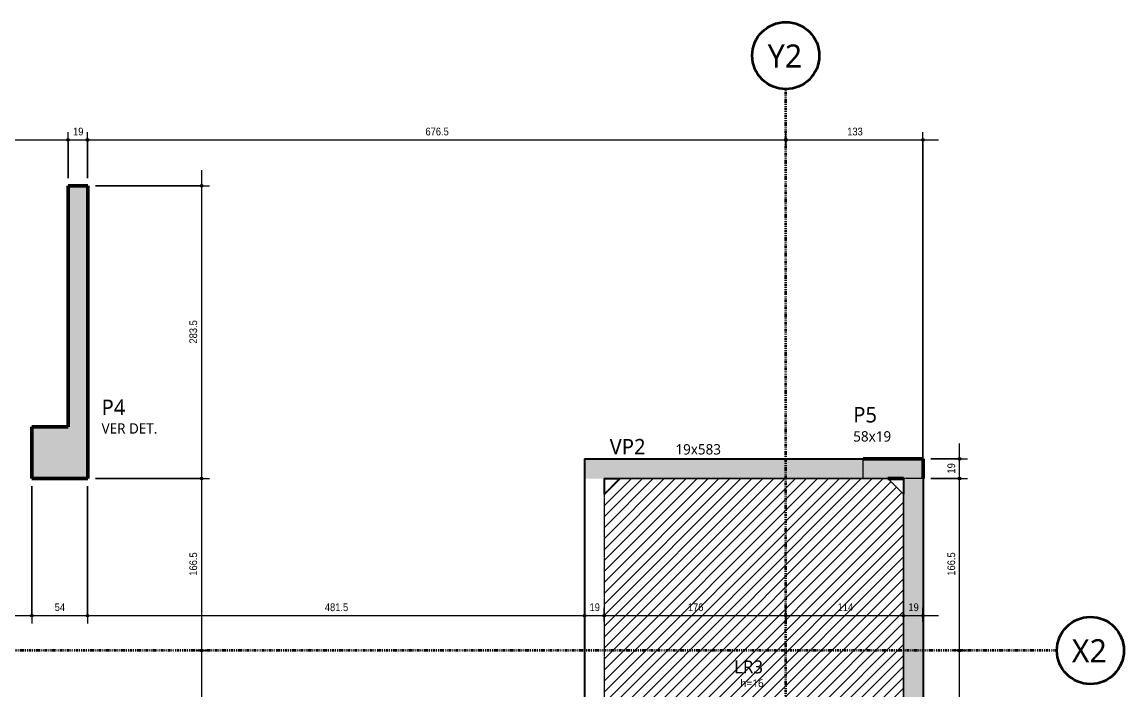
# Model space of a CAD drawing. Header units: centimetres. Extents: x -1095 to 23421, y -520 to 84300.
# Drawn here: x 5810 to 6877, y 186 to 832 of the extents above; entities that cross this region are included whole.
import ezdxf

# ---------------------------------------------------------------- set-up
doc = ezdxf.new("R2010")
doc.units = ezdxf.units.CM
doc.linetypes.add('Dash dot', pattern=[1.5875, 0.635, -0.47625, 0, -0.47625])
doc.linetypes.add('Traço', pattern=[0.635, 0.3175, -0.3175])
for name, color, linetype, lineweight in [('A-ANNO-DIMS', 7, 'Continuous', 9), ('A-ANNO-DIMS-50', 7, 'Continuous', 9), ('A-FLOR', 7, 'Continuous', 9), ('A-FLOR-IDEN', 7, 'Continuous', 9), ('S-BEAM', 7, 'Continuous', 9), ('S-BEAM-IDEN', 7, 'Continuous', 9), ('S-COLS', 7, 'Continuous', 9), ('S-COLS-HDLN', 7, 'Traço', 18), ('S-COLS-IDEN', 7, 'Continuous', 9), ('S-GRID', 7, 'Continuous', 9), ('S-GRID-IDEN', 7, 'Continuous', 9)]:
    doc.layers.add(name, color=color, linetype=linetype, lineweight=lineweight)
doc.layers.add('G-ANNO-NPLT', color=7, linetype='Traço', lineweight=9, true_color=0x007f00, plot=False)
doc.styles.add('Fira Sans_1', font='', dxfattribs={"width": 0.9, "height": 7.5})
doc.styles.add('Gadugi', font='gadugi.ttf', dxfattribs={"height": 15})
doc.styles.add('Gadugi_1', font='gadugi.ttf', dxfattribs={"height": 10})
doc.styles.add('Gadugi_2', font='gadugi.ttf', dxfattribs={"height": 7.5})
doc.styles.add('Gadugi_3', font='gadugi.ttf', dxfattribs={"height": 12.5})
doc.styles.add('Gadugi_4', font='gadugi.ttf', dxfattribs={"height": 0.2})
doc.styles.add('Gadugi_5', font='gadugi.ttf', dxfattribs={"height": 22.5})
doc.styles.get('Fira Sans_1').set_extended_font_data('Fira Sans')
doc.dimstyles.new('PED_R80_1_5mm_ACIMA_As_ESQ__R00', dxfattribs={"dimscale": 30.48, "dimtxt": 10.229846, "dimasz": 0.328084, "dimexe": 0.246063, "dimexo": 0.246063, "dimgap": 0.049213, "dimtad": 1, "dimdec": 1, "dimrnd": 0.5, "dimdsep": 46, "dimtxsty": 'Fira Sans_1', "dimblk1": 'DOTSMALL', "dimblk2": 'DOTSMALL', "dimsah": 1, "dimcen": 0.09, "dimdle": 0.492126, "dimazin": 0, "dimtfac": 1, "dimtdec": 4, "dimtix": 1, "dimtmove": 0, "dimatfit": 3, "dimfxl": 1, "dimtvp": 1, "dimtolj": 1, "dimtzin": 0, "dimarcsym": 2})

# ---------------------------------------------------------------- blocks, each defined once
blk = doc.blocks.new('PED_TAG_PILAR_R03 - PILAR VER DET_-2523782-PL500 - PRÉ-FORMA DA MESA')
at = {"layer": 'S-COLS-IDEN', "insert": (0.115, -0.625), "char_height": 0.2, "width": 1.37089, "attachment_point": 1, "style": 'Gadugi_4'}
blk.add_mtext('VER DET.', dxfattribs=at)
blk = doc.blocks.new('Eixo - Y2-2173031-PL500 - PRÉ-FORMA DA MESA')
at = {"layer": 'S-GRID-IDEN', "color": 40, "lineweight": 35, "true_color": 0xffc000}
blk.add_circle((0, 0), 0.65, dxfattribs=at)
blk = doc.blocks.new('Eixo - X2-2173052-PL500 - PRÉ-FORMA DA MESA')
at = {"layer": 'S-GRID-IDEN', "color": 114, "lineweight": 35, "true_color": 0x00b050}
blk.add_circle((0, 0), 0.65, dxfattribs=at)
blk = doc.blocks.new('DIMBLOCK109-PL500 - PRÉ-FORMA DA MESA')
at = {"layer": 'A-ANNO-DIMS-50', "true_color": 0x000032}
h = blk.add_hatch(color=178, dxfattribs=at)
edge = h.paths.add_edge_path(flags=0)
edge.add_arc((5483.2, 718.3), 1.25, 0, 360)
h = blk.add_hatch(color=178, dxfattribs=at)
edge = h.paths.add_edge_path(flags=0)
edge.add_arc((5854.2, 718.3), 1.25, 0, 360)
at = {"layer": 'A-ANNO-DIMS-50', "color": 178, "true_color": 0x000032}
for p, q in [((5483.2, 681.3), (5483.2, 725.8)), ((5483.2, 718.3), (5854.2, 718.3)), ((5483.2, 718.3), (5483.2, 681.3)), ((5854.2, 681.3), (5854.2, 725.8)), ((5854.2, 718.3), (5854.2, 681.3))]:
    blk.add_line(p, q, dxfattribs=at)
for centre in [(5483.2, 718.3), (5854.2, 718.3)]:
    blk.add_circle(centre, 1.25, dxfattribs=at)
at = {"layer": 'A-ANNO-DIMS-50', "color": 0, "insert": (5662.1, 730.1), "char_height": 7.5, "width": 16.053, "attachment_point": 1, "line_spacing_factor": 1.049215, "style": 'Fira Sans_1'}
blk.add_mtext('371', dxfattribs=at)
blk = doc.blocks.new('_DotSmall')
at = {"color": 0, "linetype": 'ByBlock', "const_width": 0.5}
blk.add_lwpolyline([(-0.0625, 0, 1), (0.0625, 0, 1)], format="xyb", close=True, dxfattribs=at)
blk = doc.blocks.new('DIMBLOCK110-PL500 - PRÉ-FORMA DA MESA')
at = {"layer": 'A-ANNO-DIMS-50', "true_color": 0x000032}
h = blk.add_hatch(color=178, dxfattribs=at)
edge = h.paths.add_edge_path(flags=0)
edge.add_arc((5854.2, 718.3), 1.25, 0, 360)
h = blk.add_hatch(color=178, dxfattribs=at)
edge = h.paths.add_edge_path(flags=0)
edge.add_arc((5873.2, 718.3), 1.25, 0, 360)
at = {"layer": 'A-ANNO-DIMS-50', "color": 178, "true_color": 0x000032}
for p, q in [((5854.2, 681.3), (5854.2, 725.8)), ((5854.2, 718.3), (5873.2, 718.3)), ((5854.2, 718.3), (5854.2, 681.3)), ((5873.2, 681.3), (5873.2, 725.8)), ((5873.2, 718.3), (5873.2, 681.3))]:
    blk.add_line(p, q, dxfattribs=at)
for centre in [(5854.2, 718.3), (5873.2, 718.3)]:
    blk.add_circle(centre, 1.25, dxfattribs=at)
at = {"layer": 'A-ANNO-DIMS-50', "color": 0, "insert": (5859.1, 730.1), "char_height": 7.5, "width": 11.174, "attachment_point": 1, "line_spacing_factor": 1.049215, "style": 'Fira Sans_1'}
blk.add_mtext('19', dxfattribs=at)
blk = doc.blocks.new('DIMBLOCK111-PL500 - PRÉ-FORMA DA MESA')
at = {"layer": 'A-ANNO-DIMS-50', "true_color": 0x000032}
h = blk.add_hatch(color=178, dxfattribs=at)
edge = h.paths.add_edge_path(flags=0)
edge.add_arc((5873.2, 718.3), 1.25, 0, 360)
h = blk.add_hatch(color=178, dxfattribs=at)
edge = h.paths.add_edge_path(flags=0)
edge.add_arc((6549.7, 718.3), 1.25, 0, 360)
at = {"layer": 'A-ANNO-DIMS-50', "color": 178, "true_color": 0x000032}
for p, q in [((5873.2, 681.3), (5873.2, 725.8)), ((5873.2, 718.3), (6549.7, 718.3)), ((5873.2, 718.3), (5873.2, 681.3)), ((6549.7, 712.5), (6549.7, 725.8)), ((6549.7, 718.3), (6549.7, 712.5))]:
    blk.add_line(p, q, dxfattribs=at)
for centre in [(5873.2, 718.3), (6549.7, 718.3)]:
    blk.add_circle(centre, 1.25, dxfattribs=at)
at = {"layer": 'A-ANNO-DIMS-50', "color": 0, "insert": (6200.6, 730.1), "char_height": 7.5, "width": 26.125, "attachment_point": 1, "line_spacing_factor": 1.049215, "style": 'Fira Sans_1'}
blk.add_mtext('676.5', dxfattribs=at)
blk = doc.blocks.new('DIMBLOCK112-PL500 - PRÉ-FORMA DA MESA')
at = {"layer": 'A-ANNO-DIMS-50', "true_color": 0x000032}
h = blk.add_hatch(color=178, dxfattribs=at)
edge = h.paths.add_edge_path(flags=0)
edge.add_arc((6549.7, 718.3), 1.25, 0, 360)
h = blk.add_hatch(color=178, dxfattribs=at)
edge = h.paths.add_edge_path(flags=0)
edge.add_arc((6682.7, 718.3), 1.25, 0, 360)
at = {"layer": 'A-ANNO-DIMS-50', "color": 178, "true_color": 0x000032}
for p, q in [((6549.7, 712.5), (6549.7, 725.8)), ((6549.7, 718.3), (6697.7, 718.3)), ((6549.7, 718.3), (6549.7, 712.5)), ((6682.7, 397.8), (6682.7, 725.8)), ((6682.7, 718.3), (6682.7, 397.8))]:
    blk.add_line(p, q, dxfattribs=at)
for centre in [(6549.7, 718.3), (6682.7, 718.3)]:
    blk.add_circle(centre, 1.25, dxfattribs=at)
at = {"layer": 'A-ANNO-DIMS-50', "color": 0, "insert": (6609.3, 730.1), "char_height": 7.5, "width": 16.683, "attachment_point": 1, "line_spacing_factor": 1.049215, "style": 'Fira Sans_1'}
blk.add_mtext('133', dxfattribs=at)
blk = doc.blocks.new('DIMBLOCK124-PL500 - PRÉ-FORMA DA MESA')
at = {"layer": 'A-ANNO-DIMS-50', "true_color": 0x000032}
h = blk.add_hatch(color=178, dxfattribs=at)
edge = h.paths.add_edge_path(flags=0)
edge.add_arc((5667.2, 257.5), 1.25, 0, 360)
h = blk.add_hatch(color=178, dxfattribs=at)
edge = h.paths.add_edge_path(flags=0)
edge.add_arc((5819.2, 257.5), 1.25, 0, 360)
at = {"layer": 'A-ANNO-DIMS-50', "color": 178, "true_color": 0x000032}
for p, q in [((5819.2, 382.8), (5819.2, 250)), ((5819.2, 257.5), (5819.2, 382.8)), ((5667.2, 251.8), (5667.2, 265)), ((5667.2, 257.5), (5819.2, 257.5)), ((5667.2, 257.5), (5667.2, 251.8))]:
    blk.add_line(p, q, dxfattribs=at)
for centre in [(5667.2, 257.5), (5819.2, 257.5)]:
    blk.add_circle(centre, 1.25, dxfattribs=at)
at = {"layer": 'A-ANNO-DIMS-50', "color": 0, "insert": (5736.4, 269.4), "char_height": 7.5, "width": 16.525, "attachment_point": 1, "line_spacing_factor": 1.049215, "style": 'Fira Sans_1'}
blk.add_mtext('152', dxfattribs=at)
blk = doc.blocks.new('DIMBLOCK125-PL500 - PRÉ-FORMA DA MESA')
at = {"layer": 'A-ANNO-DIMS-50', "true_color": 0x000032}
h = blk.add_hatch(color=178, dxfattribs=at)
edge = h.paths.add_edge_path(flags=0)
edge.add_arc((5819.2, 257.5), 1.25, 0, 360)
h = blk.add_hatch(color=178, dxfattribs=at)
edge = h.paths.add_edge_path(flags=0)
edge.add_arc((5873.2, 257.5), 1.25, 0, 360)
at = {"layer": 'A-ANNO-DIMS-50', "color": 178, "true_color": 0x000032}
for p, q in [((5819.2, 382.8), (5819.2, 250)), ((5819.2, 257.5), (5819.2, 382.8)), ((5873.2, 382.8), (5873.2, 250)), ((5873.2, 257.5), (5873.2, 382.8)), ((5819.2, 257.5), (5873.2, 257.5))]:
    blk.add_line(p, q, dxfattribs=at)
for centre in [(5819.2, 257.5), (5873.2, 257.5)]:
    blk.add_circle(centre, 1.25, dxfattribs=at)
at = {"layer": 'A-ANNO-DIMS-50', "color": 0, "insert": (5841.3, 269.4), "char_height": 7.5, "width": 11.961, "attachment_point": 1, "line_spacing_factor": 1.049215, "style": 'Fira Sans_1'}
blk.add_mtext('54', dxfattribs=at)
blk = doc.blocks.new('DIMBLOCK126-PL500 - PRÉ-FORMA DA MESA')
at = {"layer": 'A-ANNO-DIMS-50', "true_color": 0x000032}
h = blk.add_hatch(color=178, dxfattribs=at)
edge = h.paths.add_edge_path(flags=0)
edge.add_arc((5873.2, 257.5), 1.25, 0, 360)
h = blk.add_hatch(color=178, dxfattribs=at)
edge = h.paths.add_edge_path(flags=0)
edge.add_arc((6354.7, 257.5), 1.25, 0, 360)
at = {"layer": 'A-ANNO-DIMS-50', "color": 178, "true_color": 0x000032}
for p, q in [((5873.2, 382.8), (5873.2, 250)), ((5873.2, 257.5), (5873.2, 382.8)), ((5873.2, 257.5), (6354.7, 257.5)), ((6354.7, 251.8), (6354.7, 265)), ((6354.7, 257.5), (6354.7, 251.8))]:
    blk.add_line(p, q, dxfattribs=at)
for centre in [(5873.2, 257.5), (6354.7, 257.5)]:
    blk.add_circle(centre, 1.25, dxfattribs=at)
at = {"layer": 'A-ANNO-DIMS-50', "color": 0, "insert": (6103.1, 269.4), "char_height": 7.5, "width": 26.125, "attachment_point": 1, "line_spacing_factor": 1.049215, "style": 'Fira Sans_1'}
blk.add_mtext('481.5', dxfattribs=at)
blk = doc.blocks.new('DIMBLOCK127-PL500 - PRÉ-FORMA DA MESA')
at = {"layer": 'A-ANNO-DIMS-50', "true_color": 0x000032}
h = blk.add_hatch(color=178, dxfattribs=at)
edge = h.paths.add_edge_path(flags=0)
edge.add_arc((6354.7, 257.5), 1.25, 0, 360)
h = blk.add_hatch(color=178, dxfattribs=at)
edge = h.paths.add_edge_path(flags=0)
edge.add_arc((6373.7, 257.5), 1.25, 0, 360)
at = {"layer": 'A-ANNO-DIMS-50', "color": 178, "true_color": 0x000032}
for p, q in [((6354.7, 251.8), (6354.7, 265)), ((6354.7, 257.5), (6373.7, 257.5)), ((6354.7, 257.5), (6354.7, 251.8)), ((6373.7, 251.8), (6373.7, 265)), ((6373.7, 257.5), (6373.7, 251.8))]:
    blk.add_line(p, q, dxfattribs=at)
for centre in [(6354.7, 257.5), (6373.7, 257.5)]:
    blk.add_circle(centre, 1.25, dxfattribs=at)
at = {"layer": 'A-ANNO-DIMS-50', "color": 0, "insert": (6359.6, 269.4), "char_height": 7.5, "width": 11.174, "attachment_point": 1, "line_spacing_factor": 1.049215, "style": 'Fira Sans_1'}
blk.add_mtext('19', dxfattribs=at)
blk = doc.blocks.new('DIMBLOCK128-PL500 - PRÉ-FORMA DA MESA')
at = {"layer": 'A-ANNO-DIMS-50', "true_color": 0x000032}
h = blk.add_hatch(color=178, dxfattribs=at)
edge = h.paths.add_edge_path(flags=0)
edge.add_arc((6373.7, 257.5), 1.25, 0, 360)
h = blk.add_hatch(color=178, dxfattribs=at)
edge = h.paths.add_edge_path(flags=0)
edge.add_arc((6549.7, 257.5), 1.25, 0, 360)
at = {"layer": 'A-ANNO-DIMS-50', "color": 178, "true_color": 0x000032}
for p, q in [((6373.7, 251.8), (6373.7, 265)), ((6373.7, 257.5), (6549.7, 257.5)), ((6373.7, 257.5), (6373.7, 251.8)), ((6549.7, 251.8), (6549.7, 265)), ((6549.7, 257.5), (6549.7, 251.8))]:
    blk.add_line(p, q, dxfattribs=at)
for centre in [(6373.7, 257.5), (6549.7, 257.5)]:
    blk.add_circle(centre, 1.25, dxfattribs=at)
at = {"layer": 'A-ANNO-DIMS-50', "color": 0, "insert": (6454.9, 269.4), "char_height": 7.5, "width": 16.368, "attachment_point": 1, "line_spacing_factor": 1.049215, "style": 'Fira Sans_1'}
blk.add_mtext('176', dxfattribs=at)
blk = doc.blocks.new('DIMBLOCK129-PL500 - PRÉ-FORMA DA MESA')
at = {"layer": 'A-ANNO-DIMS-50', "true_color": 0x000032}
h = blk.add_hatch(color=178, dxfattribs=at)
edge = h.paths.add_edge_path(flags=0)
edge.add_arc((6549.7, 257.5), 1.25, 0, 360)
h = blk.add_hatch(color=178, dxfattribs=at)
edge = h.paths.add_edge_path(flags=0)
edge.add_arc((6663.7, 257.5), 1.25, 0, 360)
at = {"layer": 'A-ANNO-DIMS-50', "color": 178, "true_color": 0x000032}
for p, q in [((6549.7, 251.8), (6549.7, 265)), ((6549.7, 257.5), (6663.7, 257.5)), ((6549.7, 257.5), (6549.7, 251.8)), ((6663.7, 251.8), (6663.7, 265)), ((6663.7, 257.5), (6663.7, 251.8))]:
    blk.add_line(p, q, dxfattribs=at)
for centre in [(6549.7, 257.5), (6663.7, 257.5)]:
    blk.add_circle(centre, 1.25, dxfattribs=at)
at = {"layer": 'A-ANNO-DIMS-50', "color": 0, "insert": (6600, 269.4), "char_height": 7.5, "width": 16.21, "attachment_point": 1, "line_spacing_factor": 1.049215, "style": 'Fira Sans_1'}
blk.add_mtext('114', dxfattribs=at)
blk = doc.blocks.new('DIMBLOCK130-PL500 - PRÉ-FORMA DA MESA')
at = {"layer": 'A-ANNO-DIMS-50', "true_color": 0x000032}
h = blk.add_hatch(color=178, dxfattribs=at)
edge = h.paths.add_edge_path(flags=0)
edge.add_arc((6663.7, 257.5), 1.25, 0, 360)
h = blk.add_hatch(color=178, dxfattribs=at)
edge = h.paths.add_edge_path(flags=0)
edge.add_arc((6682.7, 257.5), 1.25, 0, 360)
at = {"layer": 'A-ANNO-DIMS-50', "color": 178, "true_color": 0x000032}
for p, q in [((6663.7, 251.8), (6663.7, 265)), ((6663.7, 257.5), (6697.7, 257.5)), ((6663.7, 257.5), (6663.7, 251.8)), ((6682.7, 251.8), (6682.7, 265)), ((6682.7, 257.5), (6682.7, 251.8))]:
    blk.add_line(p, q, dxfattribs=at)
for centre in [(6663.7, 257.5), (6682.7, 257.5)]:
    blk.add_circle(centre, 1.25, dxfattribs=at)
at = {"layer": 'A-ANNO-DIMS-50', "color": 0, "insert": (6668.6, 269.4), "char_height": 7.5, "width": 11.174, "attachment_point": 1, "line_spacing_factor": 1.049215, "style": 'Fira Sans_1'}
blk.add_mtext('19', dxfattribs=at)
blk = doc.blocks.new('DIMBLOCK197-PL500 - PRÉ-FORMA DA MESA')
at = {"layer": 'A-ANNO-DIMS-50', "true_color": 0x000032}
h = blk.add_hatch(color=178, dxfattribs=at)
edge = h.paths.add_edge_path(flags=0)
edge.add_arc((5983.7, 673.8), 1.25, 0, 360)
h = blk.add_hatch(color=178, dxfattribs=at)
edge = h.paths.add_edge_path(flags=0)
edge.add_arc((5983.7, 390.3), 1.25, 0, 360)
at = {"layer": 'A-ANNO-DIMS-50', "color": 178, "true_color": 0x000032}
for p, q in [((5983.7, 688.8), (5983.7, 390.3)), ((5880.7, 673.8), (5991.2, 673.8)), ((5983.7, 673.8), (5880.7, 673.8)), ((5880.7, 390.3), (5991.2, 390.3)), ((5983.7, 390.3), (5880.7, 390.3))]:
    blk.add_line(p, q, dxfattribs=at)
for centre in [(5983.7, 673.8), (5983.7, 390.3)]:
    blk.add_circle(centre, 1.25, dxfattribs=at)
at = {"layer": 'A-ANNO-DIMS-50', "color": 0, "insert": (5971.8, 521), "char_height": 7.5, "width": 26.44, "attachment_point": 1, "rotation": 90, "line_spacing_factor": 1.049215, "style": 'Fira Sans_1'}
blk.add_mtext('283.5', dxfattribs=at)
blk = doc.blocks.new('DIMBLOCK198-PL500 - PRÉ-FORMA DA MESA')
at = {"layer": 'A-ANNO-DIMS-50', "true_color": 0x000032}
h = blk.add_hatch(color=178, dxfattribs=at)
edge = h.paths.add_edge_path(flags=0)
edge.add_arc((5983.7, 390.3), 1.25, 0, 360)
h = blk.add_hatch(color=178, dxfattribs=at)
edge = h.paths.add_edge_path(flags=0)
edge.add_arc((5983.7, 223.8), 1.25, 0, 360)
at = {"layer": 'A-ANNO-DIMS-50', "color": 178, "true_color": 0x000032}
for p, q in [((5880.7, 390.3), (5991.2, 390.3)), ((5983.7, 390.3), (5880.7, 390.3)), ((5983.7, 390.3), (5983.7, 223.8)), ((5978, 223.8), (5991.2, 223.8)), ((5983.7, 223.8), (5978, 223.8))]:
    blk.add_line(p, q, dxfattribs=at)
for centre in [(5983.7, 390.3), (5983.7, 223.8)]:
    blk.add_circle(centre, 1.25, dxfattribs=at)
at = {"layer": 'A-ANNO-DIMS-50', "color": 0, "insert": (5971.8, 296.2), "char_height": 7.5, "width": 25.968, "attachment_point": 1, "rotation": 90, "line_spacing_factor": 1.049215, "style": 'Fira Sans_1'}
blk.add_mtext('166.5', dxfattribs=at)
blk = doc.blocks.new('DIMBLOCK199-PL500 - PRÉ-FORMA DA MESA')
at = {"layer": 'A-ANNO-DIMS-50', "true_color": 0x000032}
h = blk.add_hatch(color=178, dxfattribs=at)
edge = h.paths.add_edge_path(flags=0)
edge.add_arc((5983.7, 223.8), 1.25, 0, 360)
h = blk.add_hatch(color=178, dxfattribs=at)
edge = h.paths.add_edge_path(flags=0)
edge.add_arc((5983.7, 13.8), 1.25, 0, 360)
at = {"layer": 'A-ANNO-DIMS-50', "color": 178, "true_color": 0x000032}
for p, q in [((5978, 223.8), (5991.2, 223.8)), ((5983.7, 223.8), (5978, 223.8)), ((5983.7, 223.8), (5983.7, 13.8)), ((5978, 13.8), (5991.2, 13.8)), ((5983.7, 13.8), (5978, 13.8))]:
    blk.add_line(p, q, dxfattribs=at)
for centre in [(5983.7, 223.8), (5983.7, 13.8)]:
    blk.add_circle(centre, 1.25, dxfattribs=at)
at = {"layer": 'A-ANNO-DIMS-50', "color": 0, "insert": (5971.8, 111.6), "char_height": 7.5, "width": 17.155, "attachment_point": 1, "rotation": 90, "line_spacing_factor": 1.049215, "style": 'Fira Sans_1'}
blk.add_mtext('210', dxfattribs=at)
blk = doc.blocks.new('DIMBLOCK207-PL500 - PRÉ-FORMA DA MESA')
at = {"layer": 'A-ANNO-DIMS-50', "true_color": 0x000032}
h = blk.add_hatch(color=178, dxfattribs=at)
edge = h.paths.add_edge_path(flags=0)
edge.add_arc((6718.2, 223.8), 1.25, 0, 360)
h = blk.add_hatch(color=178, dxfattribs=at)
edge = h.paths.add_edge_path(flags=0)
edge.add_arc((6718.2, -9.2), 1.25, 0, 360)
at = {"layer": 'A-ANNO-DIMS-50', "color": 178, "true_color": 0x000032}
for p, q in [((6724, 223.8), (6710.7, 223.8)), ((6718.2, -9.2), (6718.2, 223.8)), ((6718.2, 223.8), (6724, 223.8)), ((6690.2, -9.2), (6725.7, -9.2)), ((6718.2, -9.2), (6690.2, -9.2))]:
    blk.add_line(p, q, dxfattribs=at)
for centre in [(6718.2, 223.8), (6718.2, -9.2)]:
    blk.add_circle(centre, 1.25, dxfattribs=at)
at = {"layer": 'A-ANNO-DIMS-50', "color": 0, "insert": (6706.4, 100), "char_height": 7.5, "width": 17.312, "attachment_point": 1, "rotation": 90, "line_spacing_factor": 1.049215, "style": 'Fira Sans_1'}
blk.add_mtext('233', dxfattribs=at)
blk = doc.blocks.new('DIMBLOCK208-PL500 - PRÉ-FORMA DA MESA')
at = {"layer": 'A-ANNO-DIMS-50', "true_color": 0x000032}
h = blk.add_hatch(color=178, dxfattribs=at)
edge = h.paths.add_edge_path(flags=0)
edge.add_arc((6718.2, 390.3), 1.25, 0, 360)
h = blk.add_hatch(color=178, dxfattribs=at)
edge = h.paths.add_edge_path(flags=0)
edge.add_arc((6718.2, 223.8), 1.25, 0, 360)
at = {"layer": 'A-ANNO-DIMS-50', "color": 178, "true_color": 0x000032}
for p, q in [((6690.2, 390.3), (6725.7, 390.3)), ((6718.2, 390.3), (6690.2, 390.3)), ((6718.2, 223.8), (6718.2, 390.3)), ((6724, 223.8), (6710.7, 223.8)), ((6718.2, 223.8), (6724, 223.8))]:
    blk.add_line(p, q, dxfattribs=at)
for centre in [(6718.2, 390.3), (6718.2, 223.8)]:
    blk.add_circle(centre, 1.25, dxfattribs=at)
at = {"layer": 'A-ANNO-DIMS-50', "color": 0, "insert": (6706.4, 296.2), "char_height": 7.5, "width": 25.968, "attachment_point": 1, "rotation": 90, "line_spacing_factor": 1.049215, "style": 'Fira Sans_1'}
blk.add_mtext('166.5', dxfattribs=at)
blk = doc.blocks.new('DIMBLOCK209-PL500 - PRÉ-FORMA DA MESA')
at = {"layer": 'A-ANNO-DIMS-50', "true_color": 0x000032}
h = blk.add_hatch(color=178, dxfattribs=at)
edge = h.paths.add_edge_path(flags=0)
edge.add_arc((6718.2, 409.3), 1.25, 0, 360)
h = blk.add_hatch(color=178, dxfattribs=at)
edge = h.paths.add_edge_path(flags=0)
edge.add_arc((6718.2, 390.3), 1.25, 0, 360)
at = {"layer": 'A-ANNO-DIMS-50', "color": 178, "true_color": 0x000032}
for p, q in [((6718.2, 390.3), (6718.2, 424.3)), ((6690.2, 409.3), (6725.7, 409.3)), ((6718.2, 409.3), (6690.2, 409.3)), ((6690.2, 390.3), (6725.7, 390.3)), ((6718.2, 390.3), (6690.2, 390.3))]:
    blk.add_line(p, q, dxfattribs=at)
for centre in [(6718.2, 409.3), (6718.2, 390.3)]:
    blk.add_circle(centre, 1.25, dxfattribs=at)
at = {"layer": 'A-ANNO-DIMS-50', "color": 0, "insert": (6706.4, 395.1), "char_height": 7.5, "width": 11.174, "attachment_point": 1, "rotation": 90, "line_spacing_factor": 1.049215, "style": 'Fira Sans_1'}
blk.add_mtext('19', dxfattribs=at)

msp = doc.modelspace()

# ---------------------------------------------------------------- hatches: boundary and pattern name
at = {"layer": 'A-FLOR', "lineweight": 18, "true_color": 0xffcc66}
h = msp.add_hatch(dxfattribs=at)
h.set_pattern_fill('FP_2', color=31, style=0, pattern_type=2)
h.set_pattern_definition([(45, (5543.248, 0), (-5.3033, 5.3033), [])])
h.paths.add_polyline_path([(6648.75, 9.75), (6663.75, 24.75), (6663.75, 375.25), (6648.75, 390.25), (6388.75, 390.25), (6373.75, 375.25), (6373.75, 24.75), (6388.75, 9.75), (6559.11, 9.75)], flags=0)
at = {"layer": 'S-BEAM', "true_color": 0xffffcc}
for points in [[(6624.75, 390.25), (6624.75, 409.25), (6354.75, 409.25), (6354.75, 390.25), (6388.75, 390.25)], [(6682.75, -9.25), (6682.75, 390.25), (6663.75, 390.25), (6663.75, -9.25)]]:
    msp.add_hatch(color=7, dxfattribs=at).paths.add_polyline_path(points, flags=0)
at = {"layer": 'S-COLS', "true_color": 0x808080}
for points in [[(5873.25, 390.25), (5873.25, 673.75), (5854.25, 673.75), (5854.25, 440.25), (5819.25, 440.25), (5819.25, 390.25)], [(6656.25, 390.25), (6682.75, 390.25), (6682.75, 409.25), (6624.75, 409.25), (6624.75, 390.25), (6648.75, 390.25)]]:
    msp.add_hatch(color=8, dxfattribs=at).paths.add_polyline_path(points, flags=0)

# ---------------------------------------------------------------- linework, layer by layer
at = {"layer": 'A-FLOR', "lineweight": 18}
for p, q in [((6388.75, 390.25), (6373.75, 375.25)), ((6388.75, 390.25), (6648.75, 390.25)), ((6648.75, 390.25), (6663.75, 375.25)), ((6663.75, 375.25), (6663.75, 24.75))]:
    msp.add_line(p, q, dxfattribs=at)
at = {"layer": 'G-ANNO-NPLT'}
for p, q in [((6388.75, 390.25), (6373.75, 375.25)), ((6648.75, 390.25), (6388.75, 390.25)), ((6663.75, 375.25), (6648.75, 390.25)), ((6373.75, 375.25), (6373.75, 24.75)), ((6663.75, 24.75), (6663.75, 375.25))]:
    msp.add_line(p, q, dxfattribs=at)
at = {"layer": 'S-BEAM', "lineweight": 25}
for p, q in [((6354.75, 409.25), (6354.75, 390.25)), ((6354.75, 409.25), (6624.75, 409.25)), ((6354.75, 390.25), (6354.75, 9.75)), ((6373.75, 390.25), (6373.75, 375.26)), ((6373.75, 390.25), (6388.74, 390.25)), ((6663.75, 390.25), (6663.75, 375.26)), ((6682.75, 390.25), (6682.75, -9.25))]:
    msp.add_line(p, q, dxfattribs=at)
at = {"layer": 'S-COLS', "lineweight": 50}
for p, q in [((5854.25, 440.25), (5854.25, 673.75)), ((5854.25, 673.75), (5873.25, 673.75)), ((5873.25, 673.75), (5873.25, 390.25)), ((5819.25, 390.25), (5819.25, 440.25)), ((5819.25, 440.25), (5854.25, 440.25)), ((6624.75, 409.25), (6682.75, 409.25)), ((6682.75, 390.25), (6682.75, 409.25)), ((5819.25, 390.25), (5873.25, 390.25)), ((6663.75, 390.25), (6648.75, 390.25))]:
    msp.add_line(p, q, dxfattribs=at)
at = {"layer": 'S-COLS-HDLN'}
for p, q in [((6624.75, 390.25), (6624.75, 409.25)), ((6624.75, 390.25), (6624.75, 409.25)), ((6682.75, 390.25), (6663.75, 390.25))]:
    msp.add_line(p, q, dxfattribs=at)
at = {"layer": 'S-GRID', "color": 40, "linetype": 'Dash dot', "lineweight": 35, "true_color": 0xffc000}
msp.add_line((6549.75, -437.64), (6549.75, 767.37), dxfattribs=at)
at = {"layer": 'S-GRID', "color": 114, "linetype": 'Dash dot', "lineweight": 35, "true_color": 0x00b050}
msp.add_line((6812.47, 223.75), (4303.41, 223.75), dxfattribs=at)

# ---------------------------------------------------------------- block references
at = {"layer": 'S-COLS-IDEN', "xscale": 49.99999999999998, "yscale": 49.99999999999998, "zscale": 49.99999999999998}
msp.add_blockref('PED_TAG_PILAR_R03 - PILAR VER DET_-2523782-PL500 - PRÉ-FORMA DA MESA', (5881, 475.04), dxfattribs=at)
at = {"layer": 'S-GRID-IDEN', "color": 40, "true_color": 0xffc000, "xscale": 49.99999999999998, "yscale": 49.99999999999998, "zscale": 49.99999999999998}
msp.add_blockref('Eixo - Y2-2173031-PL500 - PRÉ-FORMA DA MESA', (6549.75, 799.87), dxfattribs=at)
at = {"layer": 'S-GRID-IDEN', "color": 114, "true_color": 0x00b050, "xscale": 49.99999999999998, "yscale": 49.99999999999998, "zscale": 49.99999999999998, "rotation": 90}
msp.add_blockref('Eixo - X2-2173052-PL500 - PRÉ-FORMA DA MESA', (6844.97, 223.75), dxfattribs=at)

# ---------------------------------------------------------------- texts
at = {"layer": 'A-FLOR-IDEN', "attachment_point": 1}
for s, insert, char_height, width, style in [('LR3', (6499.72, 214.09), 12.5, 34.4726, 'Gadugi_3'), ('h=16', (6505.62, 195.8), 7.5, 29.6624, 'Gadugi_2')]:
    msp.add_mtext(s, dxfattribs=dict(at, insert=insert, char_height=char_height, width=width, style=style))
at = {"layer": 'S-BEAM-IDEN', "attachment_point": 1}
for s, insert, char_height, width, style in [('VP2', (6379.11, 428.6), 15, 44.4937, 'Gadugi'), ('19x583', (6442.81, 423.57), 10, 54.1139, 'Gadugi_1')]:
    msp.add_mtext(s, dxfattribs=dict(at, insert=insert, char_height=char_height, width=width, style=style))
at = {"layer": 'S-COLS-IDEN', "attachment_point": 1}
for s, insert, char_height, width, style in [('P4', (5886.74, 466.8), 15, 28.4599, 'Gadugi'), ('P5', (6615.14, 459.61), 15, 28.4599, 'Gadugi'), ('58x19', (6615.14, 436.12), 10, 44.8945, 'Gadugi_1')]:
    msp.add_mtext(s, dxfattribs=dict(at, insert=insert, char_height=char_height, width=width, style=style))
at = {"layer": 'S-GRID-IDEN', "color": 40, "true_color": 0xffc000, "insert": (6532.22, 810.66), "char_height": 22.5, "width": 42.0886, "attachment_point": 1, "style": 'Gadugi_5'}
msp.add_mtext('Y2', dxfattribs=at)
at = {"layer": 'S-GRID-IDEN', "color": 114, "true_color": 0x00b050, "insert": (6826.9, 234.66), "char_height": 22.5, "width": 43.692, "attachment_point": 1, "style": 'Gadugi_5'}
msp.add_mtext('X2', dxfattribs=at)

# ---------------------------------------------------------------- dimensions: what is measured, and where the dimension line sits
at = {"layer": 'A-ANNO-DIMS', "color": 178, "true_color": 0x000032}
for base, p1, p2, override, picture, middle in [((5854.25, 718.25), (5483.25, 673.75), (5854.25, 673.75), {"dimpost": '<>', "dimfxl": 370.999956}, 'DIMBLOCK109-PL500 - PRÉ-FORMA DA MESA', (5668.75, 723.57)), ((5873.25, 718.25), (5854.25, 673.75), (5873.25, 673.75), {"dimpost": '<>', "dimfxl": 19}, 'DIMBLOCK110-PL500 - PRÉ-FORMA DA MESA', (5863.75, 723.62)), ((6549.75, 718.25), (5873.25, 673.75), (6549.75, 720.02), {"dimpost": '<>', "dimfxl": 678.080699}, 'DIMBLOCK111-PL500 - PRÉ-FORMA DA MESA', (6211.5, 723.57)), ((6682.75, 718.25), (6549.75, 720.02), (6682.75, 390.25), {"dimpost": '<>', "dimfxl": 355.581964}, 'DIMBLOCK112-PL500 - PRÉ-FORMA DA MESA', (6616.25, 723.57)), ((5819.25, 257.52), (5667.25, 259.28), (5819.25, 390.25), {"dimpost": '<>', "dimfxl": 200.6394}, 'DIMBLOCK124-PL500 - PRÉ-FORMA DA MESA', (5743.25, 262.83)), ((5873.25, 257.52), (5819.25, 390.25), (5873.25, 390.25), {"dimpost": '<>', "dimfxl": 54}, 'DIMBLOCK125-PL500 - PRÉ-FORMA DA MESA', (5846.25, 262.83)), ((6354.75, 257.52), (5873.25, 390.25), (6354.75, 259.28), {"dimpost": '<>', "dimfxl": 498.99339}, 'DIMBLOCK126-PL500 - PRÉ-FORMA DA MESA', (6114, 262.83)), ((6373.75, 257.52), (6354.75, 259.28), (6373.75, 259.28), {"dimpost": '<>', "dimfxl": 19}, 'DIMBLOCK127-PL500 - PRÉ-FORMA DA MESA', (6364.25, 262.89)), ((6549.75, 257.52), (6373.75, 259.28), (6549.75, 259.28), {"dimpost": '<>', "dimfxl": 176.000096}, 'DIMBLOCK128-PL500 - PRÉ-FORMA DA MESA', (6461.75, 262.83)), ((6663.75, 257.52), (6549.75, 259.28), (6663.75, 259.28), {"dimpost": '<>', "dimfxl": 113.999934}, 'DIMBLOCK129-PL500 - PRÉ-FORMA DA MESA', (6606.75, 262.77)), ((6682.75, 257.52), (6663.75, 259.28), (6682.75, 259.28), {"dimpost": '<>', "dimfxl": 19}, 'DIMBLOCK130-PL500 - PRÉ-FORMA DA MESA', (6673.25, 262.89))]:
    dim = msp.add_linear_dim(base=base, p1=p1, p2=p2, dimstyle='PED_R80_1_5mm_ACIMA_As_ESQ__R00', override=override, dxfattribs=at)
    dim.commit()
    dim.dimension.update_dxf_attribs({"geometry": picture, "text_midpoint": middle})
for base, p1, p2, override, picture, middle in [((5983.69, 390.25), (5873.25, 673.75), (5873.25, 390.25), {"dimpost": '<>', "dimfxl": 283.5}, 'DIMBLOCK197-PL500 - PRÉ-FORMA DA MESA', (5978.38, 532)), ((6718.24, 409.25), (6682.75, 390.25), (6682.75, 409.25), {"dimpost": '<>', "dimfxl": 19}, 'DIMBLOCK209-PL500 - PRÉ-FORMA DA MESA', (6712.87, 399.75)), ((5983.69, 223.75), (5873.25, 390.25), (5985.46, 223.75), {"dimpost": '<>', "dimfxl": 200.782294}, 'DIMBLOCK198-PL500 - PRÉ-FORMA DA MESA', (5978.38, 307)), ((6718.24, 390.25), (6716.48, 223.75), (6682.75, 390.25), {"dimpost": '<>', "dimfxl": 169.882022}, 'DIMBLOCK208-PL500 - PRÉ-FORMA DA MESA', (6712.93, 307)), ((5983.69, 13.75), (5985.46, 223.75), (5985.46, 13.75), {"dimpost": '<>', "dimfxl": 210}, 'DIMBLOCK199-PL500 - PRÉ-FORMA DA MESA', (5978.38, 118.75)), ((6718.24, 223.75), (6682.75, -9.25), (6716.48, 223.75), {"dimpost": '<>', "dimfxl": 235.42865}, 'DIMBLOCK207-PL500 - PRÉ-FORMA DA MESA', (6712.93, 107.25))]:
    dim = msp.add_linear_dim(base=base, p1=p1, p2=p2, angle=90, dimstyle='PED_R80_1_5mm_ACIMA_As_ESQ__R00', override=override, dxfattribs=at)
    dim.commit()
    dim.dimension.update_dxf_attribs({"geometry": picture, "text_midpoint": middle})

doc.saveas('drawing.dxf')
